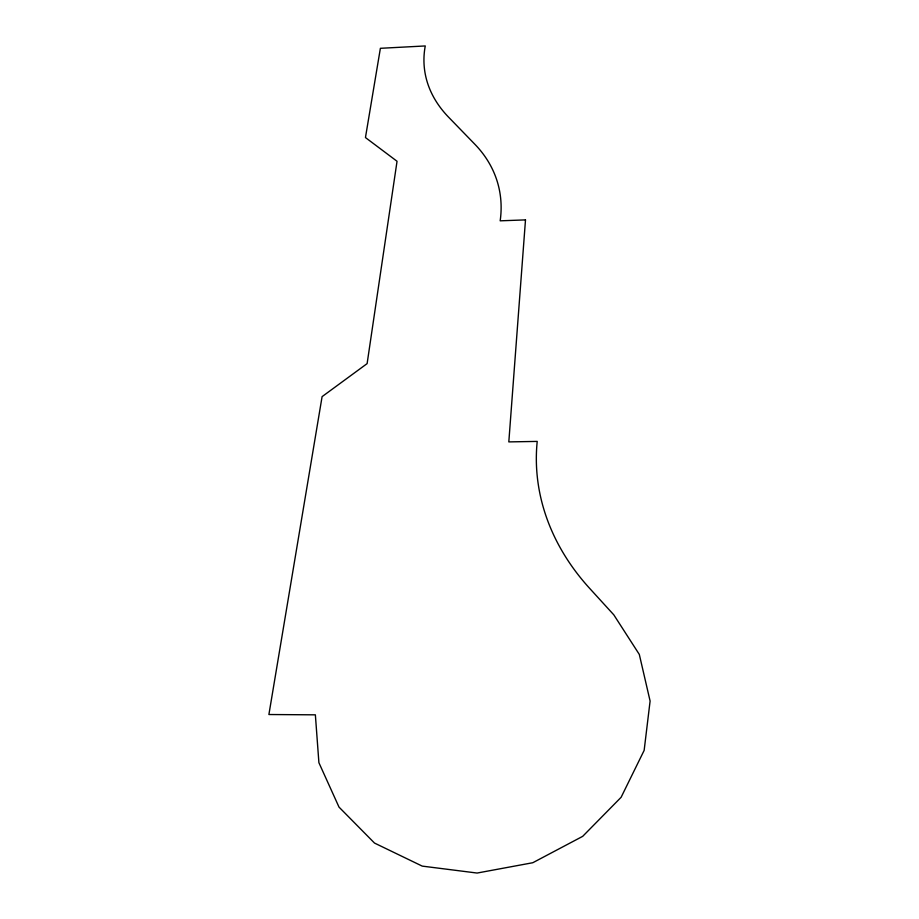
<?xml version="1.0" encoding="UTF-8"?>
<svg xmlns="http://www.w3.org/2000/svg" width="919" height="919" viewBox="0 0 919 919"><rect width="100%" height="100%" fill="white"/><g stroke="black" fill="none" stroke-linecap="round" stroke-linejoin="round"><path stroke-width="1.38" d="M525.496 219.894L508.816 441.901L537.213 441.407A269.152 214.598 3.9 0 0 589.722 588.447L613.812 614.845L639.314 654.431L650.101 701.048L644.15 750.375L621.118 797.29L582.692 836.347L532.802 862.723L477.11 873.05L422.235 866.112L374.515 843.068L339.008 807.1L318.904 762.701L315.366 714.833L268.899 714.522L322.098 396.629L367.118 363.614L397.042 161.273L365.452 137.563L380.386 48.305L425.256 45.95A176.643 114.691 -6.9 0 0 448.713 117.31L474.744 144.145A177.321 124.226 -15.3 0 1 500.177 220.824L525.496 219.894"/></g></svg>
